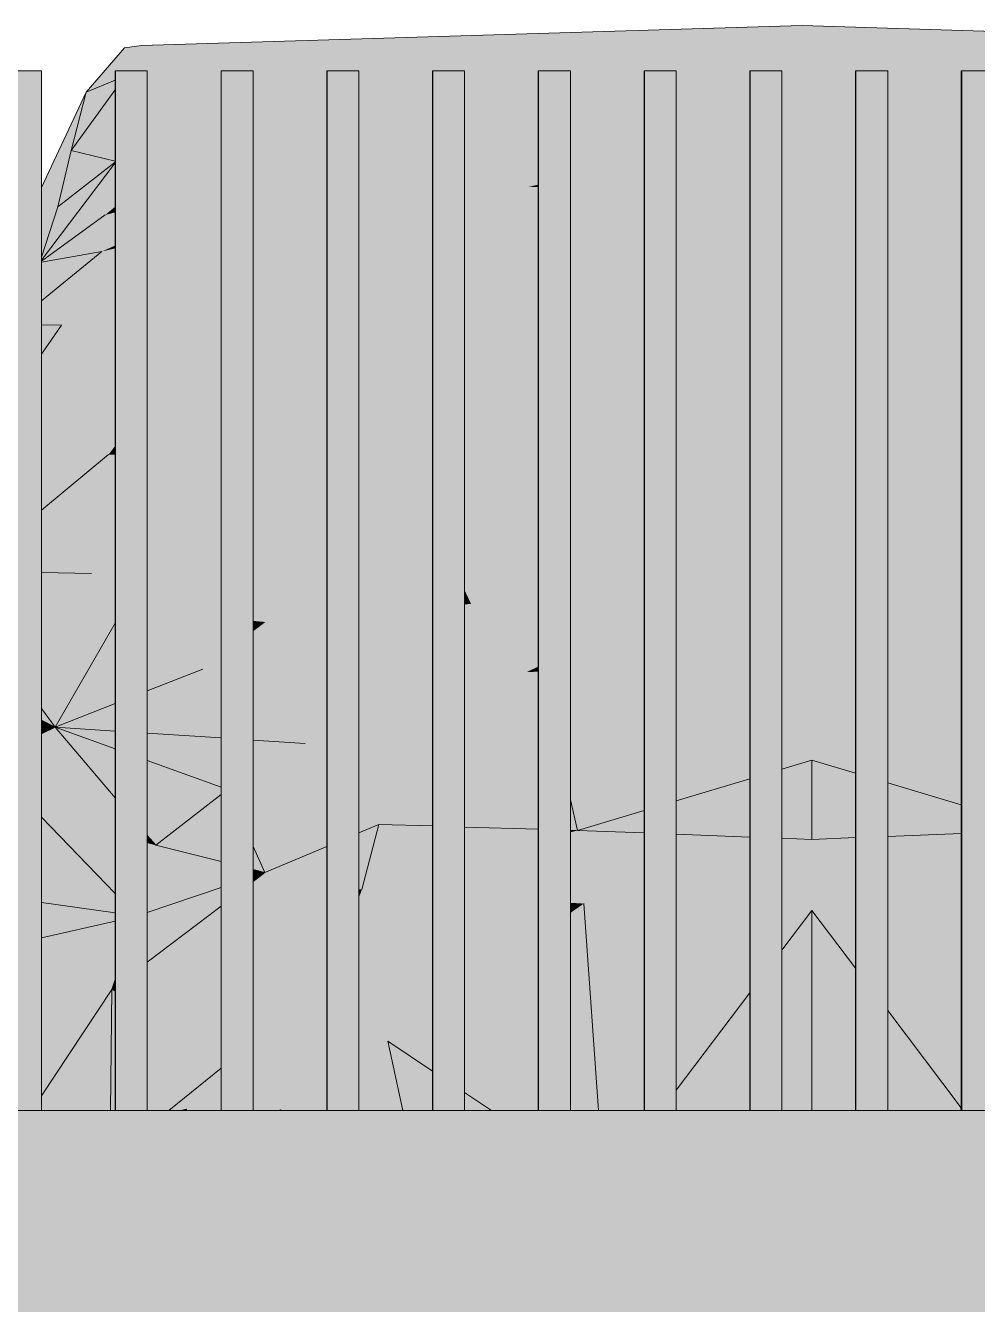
# Model space of a CAD drawing. Header units: millimetres. Extents: x 365175 to 2667127, y -330297 to -162108.
# Drawn here: x 1902646 to 1903544, y -319094 to -317888 of the extents above; entities that cross this region are included whole.
import ezdxf

# ---------------------------------------------------------------- set-up
doc = ezdxf.new("R2010")
doc.units = ezdxf.units.MM
doc.header["$MEASUREMENT"] = 0
doc.layers.add('Cars', color=7, linetype='Continuous')
doc.layers.add('TopoAlt', color=7, linetype='Continuous')

# ---------------------------------------------------------------- blocks, each defined once
blk = doc.blocks.new('Élément de coupe_125_6', base_point=(1445436.1, -319511))
at = {"layer": 'TopoAlt', "linetype": 'Continuous', "lineweight": 0, "true_color": 0x000000}
blk.add_hatch(color=18, dxfattribs=at).paths.add_polyline_path([(1882185.2, -318911), (1882185.2, -319511), (1914672.8, -319511), (1914672.8, -318911)])
at = {"layer": 'TopoAlt', "color": 190, "linetype": 'Continuous', "lineweight": 5, "true_color": 0x8002ff}
blk.add_line((1914672.8, -318911), (1882185.2, -318911), dxfattribs=at)
blk = doc.blocks.new('Élément de coupe_380_6', base_point=(1445436.1, -319511))
at = {"linetype": 'Continuous', "lineweight": 0, "true_color": 0x000000}
for points in [[(1902631, -317931), (1902631, -318911), (1902631.4, -318911), (1902631.4, -317931)], [(1902631, -317931), (1902631, -318911), (1902631.4, -318911), (1902631.4, -317931)], [(1902631.4, -317931), (1902631.4, -318911), (1902661.4, -318911), (1902661.4, -317931)]]:
    blk.add_hatch(color=18, dxfattribs=at).paths.add_polyline_path(points)
at = {"color": 18, "linetype": 'Continuous', "lineweight": 5, "true_color": 0x330000}
for p, q in [((1902631, -317931), (1902631.4, -317931)), ((1902631, -318911), (1902631, -317931)), ((1902631.4, -317931), (1902661.4, -317931)), ((1902631.4, -318911), (1902631.4, -317931)), ((1902661.4, -318911), (1902661.4, -317931))]:
    blk.add_line(p, q, dxfattribs=at)
blk = doc.blocks.new('Élément de coupe_381_6', base_point=(1445436.1, -319511))
at = {"linetype": 'Continuous', "lineweight": 0, "true_color": 0x000000}
for points in [[(1902730.8, -317931), (1902730.8, -318911), (1902731.1, -318911), (1902731.1, -317931)], [(1902730.8, -317931), (1902730.8, -318911), (1902731.1, -318911), (1902731.1, -317931)], [(1902731.1, -317931), (1902731.1, -318911), (1902761.1, -318911), (1902761.1, -317931)]]:
    blk.add_hatch(color=18, dxfattribs=at).paths.add_polyline_path(points)
at = {"color": 18, "linetype": 'Continuous', "lineweight": 5, "true_color": 0x330000}
for p, q in [((1902730.8, -317931), (1902731.1, -317931)), ((1902730.8, -318911), (1902730.8, -317931)), ((1902731.1, -317931), (1902761.1, -317931)), ((1902731.1, -318911), (1902731.1, -317931)), ((1902761.1, -318911), (1902761.1, -317931))]:
    blk.add_line(p, q, dxfattribs=at)
blk = doc.blocks.new('Élément de coupe_382_6', base_point=(1445436.1, -319511))
at = {"linetype": 'Continuous', "lineweight": 0, "true_color": 0x000000}
for points in [[(1902830.6, -317931), (1902830.6, -318911), (1902830.9, -318911), (1902830.9, -317931)], [(1902830.6, -317931), (1902830.6, -318911), (1902830.9, -318911), (1902830.9, -317931)], [(1902830.9, -317931), (1902830.9, -318911), (1902860.9, -318911), (1902860.9, -317931)]]:
    blk.add_hatch(color=18, dxfattribs=at).paths.add_polyline_path(points)
at = {"color": 18, "linetype": 'Continuous', "lineweight": 5, "true_color": 0x330000}
for p, q in [((1902830.6, -317931), (1902830.9, -317931)), ((1902830.6, -318911), (1902830.6, -317931)), ((1902830.9, -317931), (1902860.9, -317931)), ((1902830.9, -318911), (1902830.9, -317931)), ((1902860.9, -318911), (1902860.9, -317931))]:
    blk.add_line(p, q, dxfattribs=at)
blk = doc.blocks.new('Élément de coupe_383_6', base_point=(1445436.1, -319511))
at = {"linetype": 'Continuous', "lineweight": 0, "true_color": 0x000000}
for points in [[(1902930.3, -317931), (1902930.3, -318911), (1902930.6, -318911), (1902930.6, -317931)], [(1902930.3, -317931), (1902930.3, -318911), (1902930.6, -318911), (1902930.6, -317931)], [(1902930.6, -317931), (1902930.6, -318911), (1902960.6, -318911), (1902960.6, -317931)]]:
    blk.add_hatch(color=18, dxfattribs=at).paths.add_polyline_path(points)
at = {"color": 18, "linetype": 'Continuous', "lineweight": 5, "true_color": 0x330000}
for p, q in [((1902930.3, -317931), (1902930.6, -317931)), ((1902930.3, -318911), (1902930.3, -317931)), ((1902930.6, -317931), (1902960.6, -317931)), ((1902930.6, -318911), (1902930.6, -317931)), ((1902960.6, -318911), (1902960.6, -317931))]:
    blk.add_line(p, q, dxfattribs=at)
blk = doc.blocks.new('Élément de coupe_384_6', base_point=(1445436.1, -319511))
at = {"linetype": 'Continuous', "lineweight": 0, "true_color": 0x000000}
for points in [[(1903030.1, -317931), (1903030.1, -318911), (1903030.4, -318911), (1903030.4, -317931)], [(1903030.1, -317931), (1903030.1, -318911), (1903030.4, -318911), (1903030.4, -317931)], [(1903030.4, -317931), (1903030.4, -318911), (1903060.4, -318911), (1903060.4, -317931)]]:
    blk.add_hatch(color=18, dxfattribs=at).paths.add_polyline_path(points)
at = {"color": 18, "linetype": 'Continuous', "lineweight": 5, "true_color": 0x330000}
for p, q in [((1903030.1, -317931), (1903030.4, -317931)), ((1903030.1, -318911), (1903030.1, -317931)), ((1903030.4, -317931), (1903060.4, -317931)), ((1903030.4, -318911), (1903030.4, -317931)), ((1903060.4, -318911), (1903060.4, -317931))]:
    blk.add_line(p, q, dxfattribs=at)
blk = doc.blocks.new('Élément de coupe_385_6', base_point=(1445436.1, -319511))
at = {"linetype": 'Continuous', "lineweight": 0, "true_color": 0x000000}
for points in [[(1903129.8, -317931), (1903129.8, -318911), (1903130.1, -318911), (1903130.1, -317931)], [(1903129.8, -317931), (1903129.8, -318911), (1903130.1, -318911), (1903130.1, -317931)], [(1903130.1, -317931), (1903130.1, -318911), (1903160.1, -318911), (1903160.1, -317931)]]:
    blk.add_hatch(color=18, dxfattribs=at).paths.add_polyline_path(points)
at = {"color": 18, "linetype": 'Continuous', "lineweight": 5, "true_color": 0x330000}
for p, q in [((1903129.8, -317931), (1903130.1, -317931)), ((1903129.8, -318911), (1903129.8, -317931)), ((1903130.1, -317931), (1903160.1, -317931)), ((1903130.1, -318911), (1903130.1, -317931)), ((1903160.1, -318911), (1903160.1, -317931))]:
    blk.add_line(p, q, dxfattribs=at)
blk = doc.blocks.new('Élément de coupe_386_6', base_point=(1445436.1, -319511))
at = {"linetype": 'Continuous', "lineweight": 0, "true_color": 0x000000}
for points in [[(1903229.6, -317931), (1903229.6, -318911), (1903229.9, -318911), (1903229.9, -317931)], [(1903229.6, -317931), (1903229.6, -318911), (1903229.9, -318911), (1903229.9, -317931)], [(1903229.9, -317931), (1903229.9, -318911), (1903259.9, -318911), (1903259.9, -317931)]]:
    blk.add_hatch(color=18, dxfattribs=at).paths.add_polyline_path(points)
at = {"color": 18, "linetype": 'Continuous', "lineweight": 5, "true_color": 0x330000}
for p, q in [((1903229.6, -317931), (1903229.9, -317931)), ((1903229.6, -318911), (1903229.6, -317931)), ((1903229.9, -317931), (1903259.9, -317931)), ((1903229.9, -318911), (1903229.9, -317931)), ((1903259.9, -318911), (1903259.9, -317931))]:
    blk.add_line(p, q, dxfattribs=at)
blk = doc.blocks.new('Élément de coupe_387_6', base_point=(1445436.1, -319511))
at = {"linetype": 'Continuous', "lineweight": 0, "true_color": 0x000000}
for points in [[(1903329.3, -317931), (1903329.3, -318911), (1903329.7, -318911), (1903329.7, -317931)], [(1903329.3, -317931), (1903329.3, -318911), (1903329.7, -318911), (1903329.7, -317931)], [(1903329.7, -317931), (1903329.7, -318911), (1903359.7, -318911), (1903359.7, -317931)]]:
    blk.add_hatch(color=18, dxfattribs=at).paths.add_polyline_path(points)
at = {"color": 18, "linetype": 'Continuous', "lineweight": 5, "true_color": 0x330000}
for p, q in [((1903329.3, -317931), (1903329.7, -317931)), ((1903329.3, -318911), (1903329.3, -317931)), ((1903329.7, -317931), (1903359.7, -317931)), ((1903329.7, -318911), (1903329.7, -317931)), ((1903359.7, -318911), (1903359.7, -317931))]:
    blk.add_line(p, q, dxfattribs=at)
blk = doc.blocks.new('Élément de coupe_388_6', base_point=(1445436.1, -319511))
at = {"linetype": 'Continuous', "lineweight": 0, "true_color": 0x000000}
for points in [[(1903429.1, -317931), (1903429.1, -318911), (1903429.4, -318911), (1903429.4, -317931)], [(1903429.1, -317931), (1903429.1, -318911), (1903429.4, -318911), (1903429.4, -317931)], [(1903429.4, -317931), (1903429.4, -318911), (1903459.4, -318911), (1903459.4, -317931)]]:
    blk.add_hatch(color=18, dxfattribs=at).paths.add_polyline_path(points)
at = {"color": 18, "linetype": 'Continuous', "lineweight": 5, "true_color": 0x330000}
for p, q in [((1903429.1, -317931), (1903429.4, -317931)), ((1903429.1, -318911), (1903429.1, -317931)), ((1903429.4, -317931), (1903459.4, -317931)), ((1903429.4, -318911), (1903429.4, -317931)), ((1903459.4, -318911), (1903459.4, -317931))]:
    blk.add_line(p, q, dxfattribs=at)
blk = doc.blocks.new('Élément de coupe_389_6', base_point=(1445436.1, -319511))
at = {"linetype": 'Continuous', "lineweight": 0, "true_color": 0x000000}
for points in [[(1903528.8, -317931), (1903528.8, -318911), (1903529.2, -318911), (1903529.2, -317931)], [(1903528.8, -317931), (1903528.8, -318911), (1903529.2, -318911), (1903529.2, -317931)], [(1903529.2, -317931), (1903529.2, -318911), (1903559.2, -318911), (1903559.2, -317931)]]:
    blk.add_hatch(color=18, dxfattribs=at).paths.add_polyline_path(points)
at = {"color": 18, "linetype": 'Continuous', "lineweight": 5, "true_color": 0x330000}
for p, q in [((1903528.8, -317931), (1903529.2, -317931)), ((1903528.8, -318911), (1903528.8, -317931)), ((1903529.2, -317931), (1903559.2, -317931)), ((1903529.2, -318911), (1903529.2, -317931)), ((1903559.2, -318911), (1903559.2, -317931))]:
    blk.add_line(p, q, dxfattribs=at)
blk = doc.blocks.new('Élément de coupe_492_6', base_point=(1445436.1, -319511))
at = {"layer": 'Cars', "linetype": 'Continuous', "lineweight": 0, "true_color": 0x000000}
for points in [[(1903377.1, -317891), (1903378.7, -317888.3), (1902739.6, -317909.4)], [(1902755.5, -317907.2), (1902739.6, -317909.4), (1903378.7, -317888.3)], [(1903378.7, -317888.3), (1903377.1, -317891), (1904015.6, -317907.5)], [(1903377.1, -317891), (1902739.6, -317909.4), (1902740.5, -317931), (1902761.1, -317931), (1902761.1, -317934)], [(1902761.1, -317934), (1902761.1, -317934.8), (1902830.6, -317932.8), (1902830.6, -317931), (1902860.9, -317931), (1902860.9, -317931.9), (1903377, -317916.6), (1903377.1, -317891)], [(1903377, -317916.6), (1904013.6, -317931.5), (1903377.1, -317891)], [(1904013.6, -317931.5), (1904015.6, -317907.5), (1903377.1, -317891)], [(1902703.5, -317951), (1902730.8, -317939.6), (1902730.8, -317931), (1902731.1, -317931), (1902740.5, -317931), (1902739.6, -317909.4)], [(1902860.9, -317931.9), (1902860.9, -317971.6), (1902930.3, -317964.2), (1902930.3, -317931), (1902960.6, -317931), (1902960.6, -317961), (1903030.1, -317953.6), (1903030.1, -317931), (1903060.4, -317931), (1903060.4, -317950.3), (1903129.8, -317942.9), (1903129.8, -317931), (1903160.1, -317931), (1903160.1, -317939.7), (1903229.6, -317932.3), (1903229.6, -317931), (1903241.9, -317931), (1903377, -317916.6)], [(1903241.9, -317931), (1903259.9, -317931), (1903259.9, -317942.3), (1903377, -317916.6)], [(1903259.9, -317942.3), (1903259.9, -317990.3), (1903329.3, -317984.4), (1903329.3, -317931), (1903359.7, -317931), (1903359.7, -317981.8), (1903376.8, -317980.4), (1903377, -317916.6)], [(1903376.8, -317980.4), (1903429.1, -317984.7), (1903429.1, -317931), (1903443.3, -317931), (1903377, -317916.6)], [(1903377, -317916.6), (1903443.3, -317931), (1903459.4, -317931), (1903459.4, -317934.5), (1903528.8, -317949.6), (1903528.8, -317936)], [(1903377, -317916.6), (1903528.8, -317936), (1903528.8, -317931), (1903559.2, -317931), (1903559.2, -317939.8), (1903628.6, -317948.7), (1903628.6, -317931), (1903658.9, -317931), (1903658.9, -317952.6), (1903728.4, -317961.4), (1903728.4, -317931), (1903758.7, -317931), (1903758.7, -317965.3), (1903828.1, -317974.2), (1903828.1, -317931), (1903858.4, -317931), (1903858.4, -317978.1), (1903911.1, -317984.8), (1903927.9, -317976.1), (1903927.9, -317931), (1903958.2, -317931), (1903958.2, -317960.3), (1904013.6, -317931.5)], [(1902761.1, -317934.8), (1902761.1, -317944.1), (1902830.6, -317973.8), (1902830.6, -317932.8)], [(1903160.1, -317939.7), (1903160.1, -317964.2), (1903229.6, -317948.9), (1903229.6, -317932.3)], [(1903528.8, -317949.6), (1903459.4, -317934.5), (1903459.4, -317987.2), (1903528.8, -317993)], [(1902689.4, -318006), (1902730.8, -317949), (1902730.8, -317939.6), (1902703.5, -317951)], [(1902730.8, -317949), (1902689.4, -318006), (1902730.8, -318016.2)], [(1902761.1, -317944.1), (1902761.1, -318004.2), (1902830.6, -317975.4), (1902830.6, -317973.8)], [(1903060.4, -317986.1), (1903129.8, -317970.8), (1903129.8, -317942.9), (1903060.4, -317950.3)], [(1903160.1, -317964.2), (1903160.1, -317998.8), (1903229.6, -317992.9), (1903229.6, -317948.9)], [(1902703.5, -317951), (1902661.4, -318040.9), (1902661.4, -318059.2), (1902689.4, -318006)], [(1902703.5, -317951), (1902661.4, -318040.9), (1902661.4, -318059.2), (1902689.4, -318006)], [(1902960.6, -317961), (1902960.6, -318008), (1903030.1, -317992.7), (1903030.1, -317953.6)], [(1902860.9, -317971.6), (1902860.9, -317993.2), (1902903, -318020.6), (1902930.3, -318014.6), (1902930.3, -317964.2)], [(1903060.4, -317986.1), (1903060.4, -318007.3), (1903129.8, -318001.4), (1903129.8, -317970.8)], [(1902761.1, -318004.2), (1902761.1, -318033.8), (1902830.6, -317976.2), (1902830.6, -317975.4)], [(1902830.6, -317976.2), (1902761.1, -318033.8), (1902761.1, -318056.7), (1902830.6, -318039.1)], [(1903259.9, -317990.3), (1903259.9, -317999.9), (1903329.3, -317988.3), (1903329.3, -317984.4)], [(1903359.7, -317984.4), (1903359.7, -318034.7), (1903377, -318034.3), (1903376.8, -317980.4)], [(1903359.7, -317981.8), (1903359.7, -317983.3), (1903376.8, -317980.4)], [(1903359.7, -317983.3), (1903359.7, -317984.4), (1903376.8, -317980.4)], [(1903376.8, -317980.4), (1903429.1, -317992), (1903429.1, -317989.1)], [(1903376.8, -317980.4), (1903429.1, -317989.1), (1903429.1, -317984.7)], [(1903429.1, -317992), (1903376.8, -317980.4), (1903377, -318034.3), (1903429.1, -318035.4)], [(1902860.9, -318031.3), (1902903, -318020.6), (1902860.9, -317993.2)], [(1903030.1, -317992.7), (1902960.6, -318008), (1902960.6, -318015.7), (1903030.1, -318009.8)], [(1903229.6, -317992.9), (1903160.1, -317998.8), (1903160.1, -318016.6), (1903229.6, -318005)], [(1903259.9, -317999.9), (1903259.9, -318007.8), (1903329.3, -317991.5), (1903329.3, -317988.3)], [(1903259.9, -318007.8), (1903259.9, -318037.2), (1903329.3, -318035.5), (1903329.3, -317991.5)], [(1903528.8, -317993), (1903459.4, -317987.2), (1903459.4, -317994.2), (1903528.8, -318005.8)], [(1903459.4, -317994.2), (1903459.4, -317998.7), (1903528.8, -318014.1), (1903528.8, -318005.8)], [(1902661.4, -318059.2), (1902661.4, -318083.8), (1902676.8, -318059.2), (1902689.4, -318006)], [(1902661.4, -318059.2), (1902661.4, -318083.8), (1902676.8, -318059.2), (1902689.4, -318006)], [(1902676.8, -318059.2), (1902730.8, -318017.2), (1902730.8, -318016.2), (1902689.4, -318006)], [(1903030.1, -318009.8), (1902960.6, -318015.7), (1902960.6, -318049.9), (1903030.1, -318038.3)], [(1903060.4, -318033.2), (1903129.8, -318021.6), (1903129.8, -318001.4), (1903060.4, -318007.3)], [(1903160.1, -318016.6), (1903160.1, -318031.2), (1903229.6, -318014.9), (1903229.6, -318005)], [(1903459.4, -317998.7), (1903459.4, -318036.1), (1903528.8, -318037.6), (1903528.8, -318014.1)], [(1902661.4, -318106.7), (1902661.4, -318109.5), (1902730.8, -318017.7), (1902730.8, -318017.2), (1902676.8, -318059.2)], [(1902661.4, -318109.5), (1902661.4, -318110.4), (1902721.4, -318066.8), (1902730.8, -318020.9), (1902730.8, -318017.7)], [(1902730.8, -318020.9), (1902721.4, -318066.8), (1902730.8, -318059)], [(1902860.9, -318031.3), (1902860.9, -318039), (1902903, -318020.6)], [(1902860.9, -318039), (1902860.9, -318069), (1902903.1, -318059.5), (1902903, -318020.6)], [(1902930.3, -318014.6), (1902903, -318020.6), (1902930.3, -318018.3)], [(1902930.3, -318018.3), (1902903, -318020.6), (1902903.1, -318059.5), (1902930.3, -318054.9)], [(1903060.4, -318045.8), (1903120, -318040.6), (1903129.8, -318038.3), (1903129.8, -318021.6), (1903060.4, -318033.2)], [(1903160.1, -318039.6), (1903229.6, -318037.9), (1903229.6, -318014.9), (1903160.1, -318031.2)], [(1902761.1, -318082.5), (1902830.6, -318052.2), (1902830.6, -318039.1), (1902761.1, -318056.7)], [(1903030.1, -318038.3), (1902960.6, -318049.9), (1902960.6, -318054.5), (1903030.1, -318048.4)], [(1903120, -318040.6), (1903060.4, -318161.4), (1903060.4, -318246.3), (1903129.8, -318199.9), (1903129.8, -318040.3)], [(1903060.4, -318161.4), (1903120, -318040.6), (1903060.4, -318045.8)], [(1903120, -318040.6), (1903129.8, -318040.3), (1903129.8, -318038.3)], [(1903229.6, -318037.9), (1903160.1, -318039.6), (1903160.1, -318179.5), (1903229.6, -318133.1)], [(1903259.9, -318037.2), (1903259.9, -318112.7), (1903329.3, -318066.3), (1903329.3, -318035.5)], [(1903359.7, -318046), (1903377, -318034.3), (1903359.7, -318034.7)], [(1903359.7, -318046), (1903359.7, -318295.7), (1903379.4, -318296.1), (1903377, -318034.3)], [(1903429.1, -318068.8), (1903377, -318034.3), (1903379.4, -318296.1), (1903429.1, -318295.1)], [(1903377, -318034.3), (1903429.1, -318068.8), (1903429.1, -318035.4)], [(1903459.4, -318036.1), (1903459.4, -318089), (1903528.8, -318135), (1903528.8, -318037.6)], [(1902761.1, -318091.5), (1902830.6, -318075.8), (1902830.6, -318052.2), (1902761.1, -318082.5)], [(1902903.1, -318059.5), (1902930.3, -318057.1), (1902930.3, -318054.9)], [(1902903.1, -318059.5), (1902930.3, -318125.1), (1902930.3, -318057.1)], [(1902960.6, -318198.3), (1902997.8, -318288.2), (1903030.1, -318222.9), (1903030.1, -318048.4), (1902960.6, -318054.5)], [(1902661.4, -318092), (1902661.4, -318106.7), (1902676.8, -318059.2)], [(1902661.4, -318092), (1902661.4, -318106.7), (1902676.8, -318059.2)], [(1902676.8, -318059.2), (1902661.4, -318083.8), (1902661.4, -318092)], [(1902676.8, -318059.2), (1902661.4, -318083.8), (1902661.4, -318092)], [(1902661.4, -318111.3), (1902718.3, -318101.2), (1902721.4, -318066.8), (1902661.4, -318110.4)], [(1902718.3, -318101.2), (1902730.8, -318095.7), (1902730.8, -318064.4), (1902721.4, -318066.8)], [(1902721.4, -318066.8), (1902730.8, -318064.4), (1902730.8, -318059)], [(1902903.1, -318059.5), (1902860.9, -318114.7), (1902860.9, -318290.5), (1902930.3, -318289.4), (1902930.3, -318125.1)], [(1902860.9, -318069), (1902860.9, -318114.7), (1902903.1, -318059.5)], [(1903259.9, -318293.6), (1903329.3, -318295.1), (1903329.3, -318066.3), (1903259.9, -318112.7)], [(1902761.1, -318091.5), (1902761.1, -318245), (1902830.6, -318154.3), (1902830.6, -318075.8)], [(1903459.4, -318089), (1903459.4, -318294.4), (1903528.8, -318293), (1903528.8, -318135)], [(1902661.4, -318147.7), (1902661.4, -318170.5), (1902680.3, -318170.6), (1902718.3, -318101.2)], [(1902661.4, -318111.3), (1902661.4, -318147.7), (1902718.3, -318101.2)], [(1902680.3, -318170.6), (1902724.5, -318292.8), (1902718.3, -318101.2)], [(1902730.8, -318095.7), (1902718.3, -318101.2), (1902730.8, -318098.3)], [(1902730.8, -318098.3), (1902718.3, -318101.2), (1902724.5, -318292.8), (1902730.8, -318284.6)], [(1903160.1, -318179.5), (1903160.1, -318291.6), (1903229.6, -318293), (1903229.6, -318133.1)], [(1902761.1, -318245), (1902761.1, -318292.2), (1902830.6, -318291), (1902830.6, -318154.3)], [(1902661.4, -318170.5), (1902661.4, -318198.1), (1902680.3, -318170.6)], [(1902661.4, -318198.1), (1902661.4, -318213.4), (1902680.3, -318170.6)], [(1902680.3, -318170.6), (1902661.4, -318213.4), (1902661.4, -318298.4), (1902724.5, -318292.8)], [(1902960.6, -318288.8), (1902997.8, -318288.2), (1902960.6, -318198.3)], [(1903129.8, -318199.9), (1903060.4, -318246.3), (1903060.4, -318289.5), (1903129.8, -318290.9)], [(1902997.8, -318288.2), (1903030.1, -318266.6), (1903030.1, -318222.9)], [(1903030.1, -318266.6), (1902997.8, -318288.2), (1903030.1, -318288.9)], [(1902730.8, -318284.6), (1902724.5, -318292.8), (1902730.8, -318292.7)], [(1902724.5, -318292.8), (1902661.4, -318345.2), (1902661.4, -318403.8), (1902708.5, -318404.8)], [(1902661.4, -318298.4), (1902661.4, -318345.2), (1902724.5, -318292.8)], [(1902708.5, -318404.8), (1902730.8, -318395.8), (1902730.8, -318292.7), (1902724.5, -318292.8)], [(1902830.6, -318291), (1902761.1, -318292.2), (1902761.1, -318383.6), (1902830.6, -318355.6)], [(1902860.9, -318290.5), (1902860.9, -318343.4), (1902930.3, -318315.4), (1902930.3, -318289.4)], [(1902997.8, -318288.2), (1902960.6, -318303.2), (1902960.6, -318425), (1903030.1, -318430.5), (1903030.1, -318356.5)], [(1902960.6, -318303.2), (1902997.8, -318288.2), (1902960.6, -318288.8)], [(1903030.1, -318288.9), (1902997.8, -318288.2), (1903030.1, -318356.5)], [(1903060.4, -318289.5), (1903060.4, -318420.7), (1903066.4, -318433.5), (1903129.8, -318405.6), (1903129.8, -318290.9)], [(1903160.1, -318291.6), (1903160.1, -318392.3), (1903229.6, -318361.8), (1903229.6, -318293)], [(1903259.9, -318293.6), (1903259.9, -318348.5), (1903329.3, -318318.1), (1903329.3, -318295.1)], [(1903379.4, -318296.1), (1903359.7, -318295.7), (1903359.7, -318304.7)], [(1903359.7, -318304.7), (1903359.7, -318423.6), (1903381.8, -318422.9), (1903379.4, -318296.1)], [(1903429.1, -318295.1), (1903379.4, -318296.1), (1903429.1, -318317.6)], [(1903379.4, -318296.1), (1903381.8, -318422.9), (1903429.1, -318424.4), (1903429.1, -318317.6)], [(1903459.4, -318294.4), (1903459.4, -318330.7), (1903528.8, -318360.8), (1903528.8, -318293)], [(1902930.3, -318315.4), (1902860.9, -318343.4), (1902860.9, -318417), (1902930.3, -318422.5)], [(1903259.9, -318427), (1903329.3, -318424.6), (1903329.3, -318318.1), (1903259.9, -318348.5)], [(1903528.8, -318360.8), (1903459.4, -318330.7), (1903459.4, -318425.4), (1903528.8, -318427.8)], [(1902830.6, -318355.6), (1902761.1, -318383.6), (1902761.1, -318409), (1902830.6, -318414.6)], [(1903229.6, -318361.8), (1903160.1, -318392.3), (1903160.1, -318430.3), (1903229.6, -318428)], [(1902708.5, -318404.8), (1902730.8, -318406.6), (1902730.8, -318395.8)], [(1902661.4, -318403.8), (1902661.4, -318414.2), (1902708.5, -318404.8)], [(1902661.4, -318414.2), (1902661.4, -318434.1), (1902730.8, -318438.6), (1902730.8, -318430.6), (1902708.5, -318404.8)], [(1902708.5, -318404.8), (1902730.8, -318430.6), (1902730.8, -318406.6)], [(1903129.8, -318405.6), (1903066.4, -318433.5), (1903129.8, -318431.3)], [(1902761.1, -318409), (1902761.1, -318438.7), (1902830.6, -318437.5), (1902830.6, -318414.6)], [(1902860.9, -318417), (1902860.9, -318437), (1902930.3, -318435.8), (1902930.3, -318422.5)], [(1903030.1, -318430.5), (1902960.6, -318425), (1902960.6, -318435.3), (1903030.1, -318434.1)], [(1903060.4, -318420.7), (1903060.4, -318433), (1903066.4, -318433.5)], [(1903060.4, -318451.5), (1903129.8, -318445.3), (1903129.8, -318431.3), (1903066.4, -318433.5), (1903060.4, -318449.4)], [(1903229.6, -318428), (1903160.1, -318430.3), (1903160.1, -318442.6), (1903229.6, -318436.4)], [(1903259.9, -318427), (1903259.9, -318433.7), (1903329.3, -318427.5), (1903329.3, -318424.6)], [(1903259.9, -318438.6), (1903329.3, -318429.6), (1903329.3, -318427.5), (1903259.9, -318433.7)], [(1903329.3, -318429.6), (1903259.9, -318438.6), (1903259.9, -318440.8), (1903329.3, -318437.6)], [(1903381.8, -318422.9), (1903359.7, -318425.7), (1903359.7, -318436.2), (1903382.9, -318435.1)], [(1903381.8, -318422.9), (1903359.7, -318423.6), (1903359.7, -318424.8)], [(1903359.7, -318424.8), (1903359.7, -318425.7), (1903381.8, -318422.9)], [(1903381.8, -318422.9), (1903429.1, -318428.7), (1903429.1, -318427.1)], [(1903381.8, -318422.9), (1903429.1, -318427.1), (1903429.1, -318424.4)], [(1903381.8, -318422.9), (1903382.9, -318435.1), (1903429.1, -318437.2), (1903429.1, -318428.7)], [(1903459.4, -318425.4), (1903459.4, -318429.8), (1903528.8, -318436), (1903528.8, -318427.8)], [(1903528.8, -318436), (1903459.4, -318429.8), (1903459.4, -318432.4), (1903528.8, -318440.9)], [(1902730.8, -318438.6), (1902661.4, -318434.1), (1902661.4, -318532.1), (1902674.1, -318549.6), (1902730.8, -318451.7)], [(1902761.1, -318441), (1902830.6, -318447), (1902830.6, -318437.5), (1902761.1, -318438.7)], [(1902761.1, -318456.1), (1902813.6, -318495.1), (1902830.6, -318482.3), (1902830.6, -318447), (1902761.1, -318441)], [(1902930.3, -318435.8), (1902860.9, -318437), (1902860.9, -318449.6), (1902872.5, -318450.6), (1902930.3, -318445.5)], [(1902960.6, -318442.8), (1903030.1, -318436.7), (1903030.1, -318434.1), (1902960.6, -318435.3)], [(1902960.6, -318451.1), (1903030.1, -318451.4), (1903030.1, -318436.7), (1902960.6, -318442.8)], [(1903060.4, -318433.6), (1903066.4, -318433.5), (1903060.4, -318433)], [(1903060.4, -318434), (1903060.4, -318449.4), (1903066.4, -318433.5)], [(1903060.4, -318434), (1903066.4, -318433.5), (1903060.4, -318433.6)], [(1903229.6, -318436.4), (1903160.1, -318442.6), (1903160.1, -318446), (1903229.6, -318442.2)], [(1903160.1, -318446), (1903160.1, -318477.7), (1903229.6, -318443.8), (1903229.6, -318442.2)], [(1903160.1, -318488.1), (1903229.6, -318471.6), (1903229.6, -318443.8), (1903160.1, -318477.7)], [(1903259.9, -318464.3), (1903329.3, -318447.8), (1903329.3, -318437.6), (1903259.9, -318440.8)], [(1903359.7, -318440.6), (1903382.9, -318435.1), (1903359.7, -318436.2)], [(1903359.7, -318440.6), (1903359.7, -318487.4), (1903387.6, -318486.2), (1903382.9, -318435.1)], [(1903429.1, -318445.7), (1903382.9, -318435.1), (1903387.6, -318486.2), (1903429.1, -318488)], [(1903429.1, -318437.2), (1903382.9, -318435.1), (1903429.1, -318445.7)], [(1903459.4, -318432.4), (1903459.4, -318438.6), (1903528.8, -318441.8), (1903528.8, -318440.9)], [(1903459.4, -318452.7), (1903528.8, -318468.7), (1903528.8, -318441.8), (1903459.4, -318438.6)], [(1902730.8, -318451.7), (1902674.1, -318549.6), (1902730.8, -318527.5)], [(1902761.1, -318456.1), (1902761.1, -318515.6), (1902813.6, -318495.1)], [(1902860.9, -318459.4), (1902872.5, -318450.6), (1902860.9, -318449.6)], [(1902860.9, -318486.7), (1902930.3, -318474.4), (1902930.3, -318450.9), (1902872.5, -318450.6), (1902860.9, -318459.4)], [(1902930.3, -318445.5), (1902872.5, -318450.6), (1902930.3, -318450.9)], [(1902960.6, -318451.1), (1902960.6, -318469.1), (1903030.1, -318456.8), (1903030.1, -318451.4)], [(1903129.8, -318445.3), (1903060.4, -318451.5), (1903060.4, -318451.5), (1903129.8, -318447.7)], [(1903060.4, -318452.2), (1903119, -318497.8), (1903129.8, -318492.6), (1903129.8, -318447.7), (1903060.4, -318451.5)], [(1903060.4, -318452.2), (1903060.4, -318497.3), (1903119, -318497.8)], [(1903259.9, -318491.7), (1903329.3, -318488.7), (1903329.3, -318447.8), (1903259.9, -318464.3)], [(1903459.4, -318489.4), (1903528.8, -318492.4), (1903528.8, -318468.7), (1903459.4, -318452.7)], [(1903030.1, -318456.8), (1902960.6, -318469.1), (1902960.6, -318496.4), (1903030.1, -318497)], [(1902930.3, -318474.4), (1902860.9, -318486.7), (1902860.9, -318495.5), (1902930.3, -318496.2)], [(1903229.6, -318471.6), (1903160.1, -318488.1), (1903160.1, -318496.1), (1903229.6, -318493.1)], [(1902813.6, -318495.1), (1902830.6, -318492.1), (1902830.6, -318482.3)], [(1902813.6, -318495.1), (1902830.6, -318495.3), (1902830.6, -318492.1)], [(1903259.9, -318541.2), (1903329.3, -318511.3), (1903329.3, -318488.7), (1903259.9, -318491.7)], [(1903359.7, -318498.3), (1903387.6, -318486.2), (1903359.7, -318487.4)], [(1903387.6, -318486.2), (1903359.7, -318498.3), (1903359.7, -318581.6), (1903388, -318580.8)], [(1903387.6, -318486.2), (1903429.1, -318504), (1903429.1, -318488)], [(1903387.6, -318486.2), (1903388, -318580.8), (1903429.1, -318581.9), (1903429.1, -318504)], [(1903528.8, -318492.4), (1903459.4, -318489.4), (1903459.4, -318517.1), (1903528.8, -318546.9)], [(1902761.1, -318515.6), (1902761.1, -318555.4), (1902830.6, -318559.9), (1902830.6, -318507.4), (1902813.6, -318495.1)], [(1902830.6, -318495.3), (1902813.6, -318495.1), (1902830.6, -318507.4)], [(1902930.3, -318496.2), (1902860.9, -318495.5), (1902860.9, -318529.5), (1902910, -318565.1), (1902930.3, -318558.6)], [(1902960.6, -318548.8), (1903030.1, -318526.5), (1903030.1, -318497), (1902960.6, -318496.4)], [(1903060.4, -318516.7), (1903119, -318497.8), (1903060.4, -318497.3)], [(1903060.4, -318578.8), (1903129.8, -318585.2), (1903129.8, -318526.3), (1903119, -318497.8), (1903060.4, -318516.7)], [(1903129.8, -318492.6), (1903119, -318497.8), (1903129.8, -318495.3)], [(1903129.8, -318495.3), (1903119, -318497.8), (1903129.8, -318497.4)], [(1903119, -318497.8), (1903129.8, -318526.3), (1903129.8, -318497.4)], [(1903160.1, -318584.2), (1903229.6, -318554.3), (1903229.6, -318493.1), (1903160.1, -318496.1)], [(1903329.3, -318511.3), (1903259.9, -318541.2), (1903259.9, -318584.3), (1903329.3, -318582.4)], [(1902674.1, -318549.6), (1902730.8, -318553.4), (1902730.8, -318527.5)], [(1902960.6, -318569.8), (1903030.1, -318576.1), (1903030.1, -318526.5), (1902960.6, -318548.8)], [(1903459.4, -318582.8), (1903528.8, -318584.7), (1903528.8, -318546.9), (1903459.4, -318517.1)], [(1902661.4, -318543.2), (1902674.1, -318549.6), (1902661.4, -318532.1)], [(1902860.9, -318561.9), (1902910, -318565.1), (1902860.9, -318529.5)], [(1902661.4, -318555.9), (1902674.1, -318549.6), (1902661.4, -318543.2)], [(1902661.4, -318555.9), (1902661.4, -318622.8), (1902674.1, -318549.6)], [(1902661.4, -318622.8), (1902661.4, -318633.3), (1902730.8, -318651.2), (1902730.8, -318616.2), (1902674.1, -318549.6)], [(1902730.8, -318570.2), (1902674.1, -318549.6), (1902730.8, -318616.2)], [(1902674.1, -318549.6), (1902730.8, -318570.2), (1902730.8, -318553.4)], [(1902761.1, -318555.4), (1902761.1, -318581.2), (1902830.6, -318606.4), (1902830.6, -318559.9)], [(1902860.9, -318594.1), (1902910, -318565.1), (1902860.9, -318561.9)], [(1902930.3, -318558.6), (1902910, -318565.1), (1902930.3, -318567)], [(1903160.1, -318587.1), (1903229.6, -318585.2), (1903229.6, -318554.3), (1903160.1, -318584.2)], [(1902860.9, -318614.2), (1902930.3, -318630.1), (1902930.3, -318587.4), (1902910, -318565.1), (1902860.9, -318594.1)], [(1902910, -318565.1), (1902930.3, -318587.4), (1902930.3, -318567)], [(1903030.1, -318576.1), (1902960.6, -318569.8), (1902960.6, -318620.7), (1902979.5, -318641.4), (1903030.1, -318625.6)], [(1902761.1, -318581.2), (1902761.1, -318651.8), (1902769, -318661), (1902830.6, -318613.1), (1902830.6, -318606.4)], [(1903060.4, -318616.2), (1903129.8, -318594.5), (1903129.8, -318585.2), (1903060.4, -318578.8)], [(1903160.1, -318618.2), (1903166.8, -318647.1), (1903229.6, -318628.3), (1903229.6, -318585.2), (1903160.1, -318587.1)], [(1903259.9, -318584.3), (1903259.9, -318619.2), (1903329.3, -318598.4), (1903329.3, -318582.4)], [(1903359.7, -318589.3), (1903359.7, -318654.5), (1903388, -318655.6), (1903388, -318580.8)], [(1903359.7, -318589.3), (1903388, -318580.8), (1903359.7, -318581.6)], [(1903429.1, -318593.1), (1903388, -318580.8), (1903388, -318655.6), (1903429.1, -318653.9)], [(1903388, -318580.8), (1903429.1, -318593.1), (1903429.1, -318581.9)], [(1903528.8, -318584.7), (1903459.4, -318582.8), (1903459.4, -318602.2), (1903528.8, -318622.9)], [(1903060.4, -318616.2), (1903060.4, -318643.9), (1903129.8, -318646), (1903129.8, -318594.5)], [(1903259.9, -318650.6), (1903329.3, -318653.3), (1903329.3, -318598.4), (1903259.9, -318619.2)], [(1903459.4, -318602.2), (1903459.4, -318652.8), (1903528.8, -318650.1), (1903528.8, -318622.9)], [(1902830.6, -318613.1), (1902769, -318661), (1902830.6, -318676.4)], [(1902860.9, -318614.2), (1902860.9, -318662.3), (1902872, -318686.7), (1902930.3, -318662.1), (1902930.3, -318630.1)], [(1902960.6, -318620.7), (1902960.6, -318637.1), (1902979.5, -318641.4)], [(1903160.1, -318646.9), (1903166.8, -318647.1), (1903160.1, -318618.2)], [(1902661.4, -318633.3), (1902661.4, -318634.7), (1902730.8, -318706.6), (1902730.8, -318651.2)], [(1902661.4, -318634.7), (1902661.4, -318715.1), (1902730.8, -318724.9), (1902730.8, -318706.6)], [(1902960.6, -318637.1), (1902960.6, -318649.4), (1902979.5, -318641.4)], [(1902979.5, -318641.4), (1903030.1, -318642.9), (1903030.1, -318625.6)], [(1903229.6, -318628.3), (1903166.8, -318647.1), (1903229.6, -318649.5)], [(1902979.5, -318641.4), (1902960.6, -318649.4), (1902960.6, -318702.4), (1902963.5, -318702.9)], [(1902963.5, -318702.9), (1903030.1, -318684.6), (1903030.1, -318642.9), (1902979.5, -318641.4)], [(1903060.4, -318643.9), (1903060.4, -318676.3), (1903129.8, -318657.2), (1903129.8, -318646)], [(1903160.1, -318648.9), (1903166.8, -318647.1), (1903160.1, -318646.9)], [(1903166.8, -318647.1), (1903160.1, -318648.9), (1903160.1, -318715.3), (1903172.7, -318716.1)], [(1903166.8, -318647.1), (1903172.7, -318716.1), (1903229.6, -318700.1), (1903229.6, -318649.5)], [(1902761.1, -318651.8), (1902761.1, -318659), (1902769, -318661)], [(1902761.1, -318659), (1902761.1, -318690.7), (1902769, -318661)], [(1902761.1, -318690.7), (1902761.1, -318724.5), (1902830.6, -318700.8), (1902830.6, -318676.4), (1902769, -318661)], [(1903129.8, -318657.2), (1903060.4, -318676.3), (1903060.4, -318709), (1903129.8, -318713.4)], [(1903259.9, -318691.6), (1903329.3, -318672), (1903329.3, -318653.3), (1903259.9, -318650.6)], [(1903359.7, -318663.5), (1903388, -318655.6), (1903359.7, -318654.5)], [(1903359.7, -318663.5), (1903359.7, -318721.7), (1903388, -318722.6), (1903388, -318655.6)], [(1903388, -318655.6), (1903429.1, -318667.1), (1903429.1, -318653.9)], [(1903388, -318722.6), (1903429.1, -318721.3), (1903429.1, -318667.1), (1903388, -318655.6)], [(1903459.4, -318652.8), (1903459.4, -318675.6), (1903528.8, -318695.1), (1903528.8, -318650.1)], [(1902860.9, -318662.3), (1902860.9, -318683.9), (1902872, -318686.7)], [(1902930.3, -318662.1), (1902872, -318686.7), (1902930.3, -318697)], [(1903259.9, -318691.6), (1903259.9, -318718.7), (1903329.3, -318720.8), (1903329.3, -318672)], [(1902860.9, -318683.9), (1902860.9, -318690.5), (1902872, -318686.7)], [(1902963.5, -318702.9), (1903030.1, -318707.1), (1903030.1, -318684.6)], [(1903459.4, -318675.6), (1903459.4, -318720.4), (1903528.8, -318718.2), (1903528.8, -318695.1)], [(1902860.9, -318746.1), (1902860.9, -318885.8), (1902886.8, -318910.4), (1902872, -318686.7)], [(1902860.9, -318746.1), (1902872, -318686.7), (1902860.9, -318695.2)], [(1902860.9, -318695.2), (1902872, -318686.7), (1902860.9, -318690.5)], [(1902872, -318686.7), (1902886.8, -318910.4), (1902930.3, -318792.7), (1902930.3, -318697)], [(1902830.6, -318700.8), (1902761.1, -318724.5), (1902761.1, -318771.4), (1902830.6, -318718.4)], [(1902960.6, -318702.4), (1902960.6, -318710.6), (1902963.5, -318702.9)], [(1902963.5, -318702.9), (1902960.6, -318710.6), (1902960.6, -318863.1), (1902987.8, -318845.7)], [(1902963.5, -318702.9), (1902987.8, -318845.7), (1903030.1, -318816), (1903030.1, -318707.1)], [(1903060.4, -318709), (1903060.4, -318794.8), (1903129.8, -318746.1), (1903129.8, -318713.4)], [(1903229.6, -318700.1), (1903172.7, -318716.1), (1903229.6, -318717.8)], [(1902661.4, -318715.1), (1902661.4, -318748.3), (1902730.8, -318732.5), (1902730.8, -318724.9)], [(1902830.6, -318718.4), (1902761.1, -318771.4), (1902761.1, -318817.5), (1902830.6, -318859.7)], [(1903160.1, -318724.9), (1903172.7, -318716.1), (1903160.1, -318715.3)], [(1903160.1, -318724.9), (1903160.1, -318911), (1903186.7, -318911), (1903172.7, -318716.1)], [(1903172.7, -318716.1), (1903186.7, -318911), (1903229.6, -318911), (1903229.6, -318717.8)], [(1903259.9, -318891.9), (1903329.3, -318800.1), (1903329.3, -318720.8), (1903259.9, -318718.7)], [(1903429.1, -318721.3), (1903388, -318722.6), (1903429.1, -318776.9)], [(1903459.4, -318817), (1903528.8, -318908.7), (1903528.8, -318718.2), (1903459.4, -318720.4)], [(1902661.4, -318748.3), (1902661.4, -318781.4), (1902727.5, -318797.1), (1902730.8, -318787.5), (1902730.8, -318732.5)], [(1903359.7, -318760), (1903388, -318722.6), (1903359.7, -318721.7)], [(1903359.7, -318911), (1903388, -318911), (1903388, -318722.6), (1903359.7, -318760)], [(1903388, -318722.6), (1903388, -318911), (1903429.1, -318911), (1903429.1, -318776.9)], [(1903129.8, -318746.1), (1903060.4, -318794.8), (1903060.4, -318894.1), (1903085.6, -318911), (1903129.8, -318911)], [(1902661.4, -318781.4), (1902661.4, -318897.4), (1902727.5, -318797.1)], [(1902730.8, -318787.5), (1902727.5, -318797.1), (1902730.8, -318794.6)], [(1902930.3, -318792.7), (1902886.8, -318910.4), (1902930.3, -318882.5)], [(1903359.7, -318790.8), (1903359.7, -318911), (1903388, -318911), (1903388, -318884.2), (1903365.2, -318790.3)], [(1902661.4, -318911), (1902726.4, -318911), (1902727.5, -318797.1), (1902661.4, -318897.4)], [(1902727.5, -318797.1), (1902726.4, -318911), (1902730.8, -318911), (1902730.8, -318799.1)], [(1902727.5, -318797.1), (1902730.8, -318799.1), (1902730.8, -318794.6)], [(1903329.3, -318800.1), (1903259.9, -318891.9), (1903259.9, -318911), (1903329.3, -318911)], [(1903329.3, -318896.5), (1903329.3, -318800.7), (1903313.1, -318829.5)], [(1903429.1, -318889.2), (1903429.1, -318800.7), (1903415.3, -318825.1)], [(1903459.4, -318794.2), (1903459.4, -318817), (1903471.6, -318833.1), (1903462.6, -318794.5)], [(1903528, -318802), (1903510.3, -318833.5), (1903527.5, -318906.9), (1903528.8, -318908.7), (1903528.8, -318802.1)], [(1902761.1, -318911), (1902781.3, -318911), (1902830.6, -318871.2), (1902830.6, -318859.7), (1902761.1, -318817.5)], [(1902987.8, -318845.7), (1903030.1, -318873.9), (1903030.1, -318816)], [(1903226, -318806.8), (1903205.6, -318843), (1903225.1, -318911), (1903229.6, -318911), (1903229.6, -318806.4)], [(1903259.9, -318807.9), (1903259.9, -318891.9), (1903277.4, -318868.8)], [(1903459.4, -318817), (1903459.4, -318911), (1903528.8, -318911), (1903528.8, -318908.7)], [(1903459.4, -318817), (1903459.4, -318911), (1903488.3, -318911), (1903471.6, -318833.1)], [(1903107.2, -318911), (1903129.8, -318911), (1903129.8, -318823.5), (1903114.9, -318826.7), (1903093.2, -318865.1)], [(1902960.6, -318911), (1903002, -318911), (1902987.8, -318845.7), (1902960.6, -318863.1)], [(1903030.1, -318873.9), (1902987.8, -318845.7), (1903002, -318911), (1903030.1, -318911)], [(1903002, -318911), (1903030.1, -318911), (1903030.1, -318873.9), (1902999.7, -318853.6), (1902992.4, -318866.6)], [(1903001.1, -318851.1), (1902999.7, -318853.6), (1903030.1, -318873.9), (1903030.1, -318844.9)], [(1903160.1, -318911), (1903177.1, -318911), (1903160.1, -318855.6)], [(1902830.6, -318871.2), (1902781.3, -318911), (1902830.6, -318911)], [(1902886.8, -318910.4), (1902922.1, -318887.8), (1902916.9, -318876.3), (1902897, -318882.8)], [(1902992.4, -318866.6), (1902980.1, -318888.3), (1902989, -318911), (1903002, -318911)], [(1903259.9, -318891.9), (1903259.9, -318911), (1903287.6, -318911), (1903277.4, -318868.8)], [(1902860.9, -318885.8), (1902860.9, -318911), (1902884.7, -318911), (1902886.8, -318910.4)], [(1902874.3, -318898.5), (1902886.8, -318910.4), (1902885.3, -318887.9), (1902879.6, -318889)], [(1902886.8, -318910.4), (1902897, -318882.8), (1902885.3, -318887.9)], [(1902930.3, -318882.5), (1902886.8, -318910.4), (1902888.1, -318911), (1902930.3, -318911)], [(1902886.8, -318910.4), (1902888.1, -318911), (1902930.3, -318911), (1902930.3, -318908.7), (1902922.1, -318887.8)], [(1903388, -318911), (1903393.7, -318911), (1903388, -318884.2)], [(1902867.2, -318911), (1902884.7, -318911), (1902886.8, -318910.4), (1902874.3, -318898.5)], [(1903085.6, -318911), (1903060.4, -318894.1), (1903060.4, -318911)], [(1902792.1, -318911), (1902798.8, -318911), (1902798.1, -318909.4)], [(1902884.7, -318911), (1902886.6, -318911), (1902886.8, -318910.4)], [(1902884.7, -318911), (1902886.6, -318911), (1902886.8, -318910.4)], [(1902886.6, -318911), (1902888.1, -318911), (1902886.8, -318910.4)], [(1902886.6, -318911), (1902888.1, -318911), (1902886.8, -318910.4)], [(1903528.8, -318908.7), (1903527.5, -318906.9), (1903528.3, -318911), (1903528.8, -318911)]]:
    blk.add_hatch(color=18, dxfattribs=at).paths.add_polyline_path(points)
at = {"layer": 'Cars', "color": 7, "linetype": 'Continuous', "lineweight": 5}
for p, q in [((1903378.7, -317888.3), (1902755.5, -317907.2)), ((1904015.6, -317907.5), (1903378.7, -317888.3)), ((1902739.6, -317909.4), (1902703.5, -317951)), ((1902739.6, -317909.4), (1902755.5, -317907.2)), ((1902730.8, -317949), (1902689.4, -318006)), ((1902730.8, -317939.6), (1902703.5, -317951)), ((1902661.4, -318040.9), (1902703.5, -317951)), ((1902689.4, -318006), (1902703.5, -317951)), ((1902689.4, -318006), (1902676.8, -318059.2)), ((1902730.8, -318016.2), (1902689.4, -318006)), ((1902730.8, -318017.7), (1902661.4, -318109.5)), ((1902730.8, -318017.2), (1902676.8, -318059.2)), ((1902676.8, -318059.2), (1902661.4, -318106.7)), ((1902721.4, -318066.8), (1902661.4, -318110.4)), ((1902718.3, -318101.2), (1902661.4, -318147.7)), ((1902718.3, -318101.2), (1902661.4, -318111.3)), ((1902680.3, -318170.6), (1902661.4, -318170.5)), ((1902680.3, -318170.6), (1902661.4, -318198.1)), ((1902724.5, -318292.8), (1902661.4, -318345.2)), ((1902708.5, -318404.8), (1902661.4, -318403.8)), ((1902730.8, -318451.7), (1902674.1, -318549.6)), ((1902813.6, -318495.1), (1902761.1, -318515.6)), ((1902730.8, -318527.5), (1902674.1, -318549.6)), ((1902674.1, -318549.6), (1902661.4, -318532.1)), ((1902674.1, -318549.6), (1902661.4, -318543.2)), ((1902674.1, -318549.6), (1902661.4, -318555.9)), ((1902730.8, -318570.2), (1902674.1, -318549.6)), ((1902674.1, -318549.6), (1902730.8, -318616.2)), ((1902730.8, -318553.4), (1902674.1, -318549.6)), ((1902830.6, -318559.9), (1902761.1, -318555.4)), ((1902910, -318565.1), (1902860.9, -318561.9)), ((1902830.6, -318606.4), (1902761.1, -318581.2)), ((1903388, -318580.8), (1903359.7, -318589.3)), ((1903388, -318655.6), (1903388, -318580.8)), ((1903429.1, -318593.1), (1903388, -318580.8)), ((1903329.3, -318598.4), (1903259.9, -318619.2)), ((1903528.8, -318622.9), (1903459.4, -318602.2)), ((1902830.6, -318613.1), (1902769, -318661)), ((1903160.1, -318618.2), (1903166.8, -318647.1)), ((1902661.4, -318634.7), (1902730.8, -318706.6)), ((1903229.6, -318628.3), (1903166.8, -318647.1)), ((1902979.5, -318641.4), (1902960.6, -318649.4)), ((1902979.5, -318641.4), (1902963.5, -318702.9)), ((1903030.1, -318642.9), (1902979.5, -318641.4)), ((1903129.8, -318646), (1903060.4, -318643.9)), ((1903166.8, -318647.1), (1903160.1, -318646.9)), ((1903229.6, -318649.5), (1903166.8, -318647.1)), ((1902761.1, -318651.8), (1902769, -318661)), ((1902830.6, -318676.4), (1902769, -318661)), ((1903329.3, -318653.3), (1903259.9, -318650.6)), ((1903388, -318655.6), (1903359.7, -318654.5)), ((1903429.1, -318653.9), (1903388, -318655.6)), ((1903528.8, -318650.1), (1903459.4, -318652.8)), ((1902860.9, -318662.3), (1902872, -318686.7)), ((1902930.3, -318662.1), (1902872, -318686.7)), ((1902872, -318686.7), (1902860.9, -318683.9)), ((1902872, -318686.7), (1902860.9, -318695.2)), ((1902872, -318686.7), (1902860.9, -318690.5)), ((1902830.6, -318700.8), (1902761.1, -318724.5)), ((1902730.8, -318724.9), (1902661.4, -318715.1)), ((1902830.6, -318718.4), (1902761.1, -318771.4)), ((1903186.7, -318911), (1903172.7, -318716.1)), ((1902730.8, -318732.5), (1902661.4, -318748.3)), ((1903388, -318722.6), (1903359.7, -318760)), ((1903388, -318911), (1903388, -318722.6)), ((1903429.1, -318776.9), (1903388, -318722.6)), ((1902730.8, -318787.5), (1902727.5, -318797.1)), ((1902727.5, -318797.1), (1902661.4, -318897.4)), ((1902726.4, -318911), (1902727.5, -318797.1)), ((1902730.8, -318794.6), (1902727.5, -318797.1)), ((1903329.3, -318800.1), (1903259.9, -318891.9)), ((1903528.8, -318908.7), (1903459.4, -318817)), ((1903030.1, -318873.9), (1902987.8, -318845.7)), ((1902987.8, -318845.7), (1903002, -318911)), ((1902830.6, -318871.2), (1902781.3, -318911)), ((1903085.6, -318911), (1903060.4, -318894.1)), ((1902886.8, -318910.4), (1902884.7, -318911)), ((1902886.8, -318910.4), (1902886.6, -318911)), ((1902886.8, -318910.4), (1902888.1, -318911))]:
    blk.add_line(p, q, dxfattribs=at)

msp = doc.modelspace()

# ---------------------------------------------------------------- block references
at = {"lineweight": 0}
for name in ['Élément de coupe_380_6', 'Élément de coupe_381_6', 'Élément de coupe_382_6', 'Élément de coupe_383_6', 'Élément de coupe_384_6', 'Élément de coupe_385_6', 'Élément de coupe_386_6', 'Élément de coupe_387_6', 'Élément de coupe_388_6', 'Élément de coupe_389_6']:
    msp.add_blockref(name, (1445436.05, -319510.981), dxfattribs=at)
at = {"layer": 'Cars', "lineweight": 0}
msp.add_blockref('Élément de coupe_492_6', (1445436.05, -319510.981), dxfattribs=at)
at = {"layer": 'TopoAlt', "lineweight": 0}
msp.add_blockref('Élément de coupe_125_6', (1445436.05, -319510.981), dxfattribs=at)

doc.saveas('drawing.dxf')
